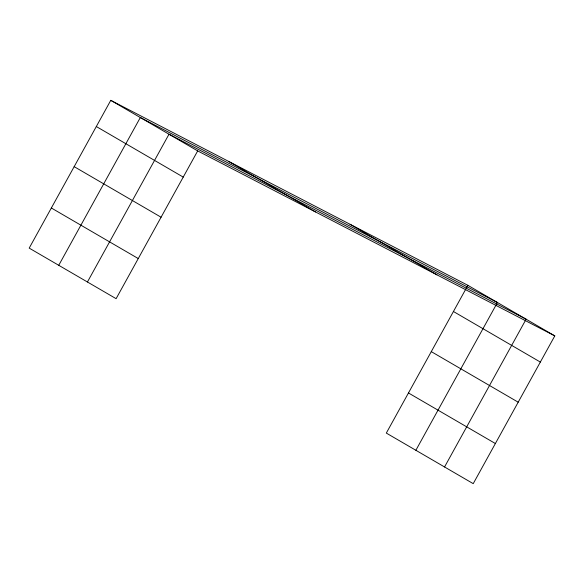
<?xml version="1.0" encoding="UTF-8"?>
<svg xmlns="http://www.w3.org/2000/svg" width="584" height="584" viewBox="0 0 584 584"><rect width="100%" height="100%" fill="white"/><g stroke="black" fill="none" stroke-linecap="round" stroke-linejoin="round"><path stroke-width="0.88" d="M467.886 285.32L110.77 100.346L29.2 248.112L116.114 298.679L197.684 150.913L554.8 335.888L473.23 483.654L386.316 433.087L467.886 285.32L554.8 335.888M58.75 265.304L140.321 117.537L497.437 302.512L415.866 450.286M87.432 281.992L169.002 134.225L526.118 319.2L444.548 466.966M350.035 224.278L436.956 274.845M228.621 161.388L315.535 211.956M110.77 100.346L197.684 150.913M453.432 311.506L540.346 362.073M96.316 126.531L183.23 177.098M431.284 351.626L518.198 402.194M74.168 166.652L161.082 217.219M408.464 392.966L495.378 443.533M51.348 207.992L138.262 258.559"/></g></svg>
